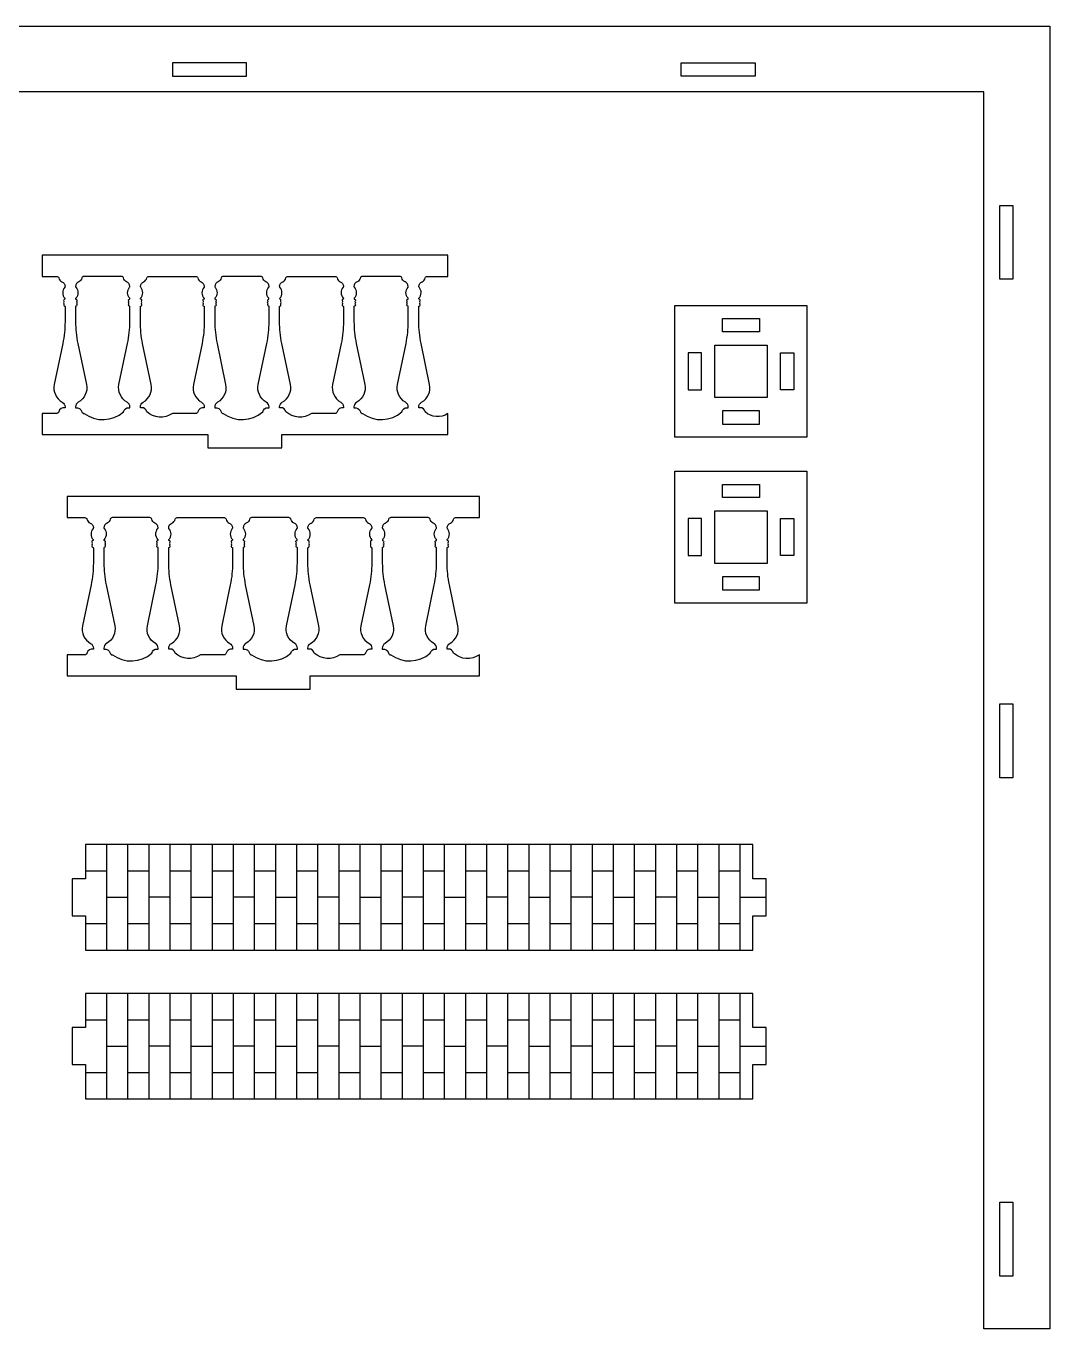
# Model space of a CAD drawing. Extents: x 9591 to 9820, y 1050 to 1177.
# Drawn here: x 9684.44 to 9703.84, y 1120.48 to 1145.18 of the extents above; entities that cross this region are included whole.
import ezdxf

# ---------------------------------------------------------------- set-up
doc = ezdxf.new("R2010")
doc.units = 0
doc.header["$MEASUREMENT"] = 0
doc.layers.add('LAYER_1', color=18, linetype='CONTINUOUS')

msp = doc.modelspace()

# ---------------------------------------------------------------- linework, layer by layer
at = {"layer": 'LAYER_1'}
for points in [[(9651.843, 1143.931), (9651.843, 1120.481), (9650.593, 1120.481), (9650.593, 1145.181), (9703.843, 1145.181), (9703.843, 1120.481), (9702.593, 1120.481), (9702.593, 1143.931)], [(9687.218, 1144.231), (9688.618, 1144.231), (9688.618, 1144.481), (9687.218, 1144.481)], [(9698.256, 1144.231), (9696.856, 1144.231), (9696.856, 1144.481), (9698.256, 1144.481)], [(9702.893, 1140.381), (9702.893, 1141.781), (9703.143, 1141.781), (9703.143, 1140.381)], [(9697.638, 1139.886), (9699.238, 1139.886), (9699.238, 1137.386), (9696.738, 1137.386), (9696.738, 1139.886)], [(9697.638, 1139.636), (9698.338, 1139.636), (9698.338, 1139.386), (9697.638, 1139.386)], [(9696.988, 1138.286), (9697.238, 1138.286), (9697.238, 1138.986), (9696.988, 1138.986)], [(9697.491, 1139.132), (9698.485, 1139.132), (9698.485, 1138.139), (9697.491, 1138.139)], [(9698.738, 1138.986), (9698.988, 1138.986), (9698.988, 1138.286), (9698.738, 1138.286)], [(9698.338, 1137.886), (9697.638, 1137.886), (9697.638, 1137.636), (9698.338, 1137.636)], [(9697.638, 1136.742), (9699.238, 1136.742), (9699.238, 1134.242), (9696.738, 1134.242), (9696.738, 1136.742)], [(9697.638, 1136.492), (9698.338, 1136.492), (9698.338, 1136.242), (9697.638, 1136.242)], [(9697.491, 1135.988), (9698.485, 1135.988), (9698.485, 1134.995), (9697.491, 1134.995)], [(9696.988, 1135.142), (9697.238, 1135.142), (9697.238, 1135.842), (9696.988, 1135.842)], [(9698.738, 1135.842), (9698.988, 1135.842), (9698.988, 1135.142), (9698.738, 1135.142)], [(9698.338, 1134.742), (9697.638, 1134.742), (9697.638, 1134.492), (9698.338, 1134.492)], [(9702.893, 1130.931), (9702.893, 1132.331), (9703.143, 1132.331), (9703.143, 1130.931)], [(9698.216, 1129.664), (9685.566, 1129.664), (9685.566, 1129.014), (9685.316, 1129.014), (9685.316, 1128.314), (9685.566, 1128.314), (9685.566, 1127.664), (9698.216, 1127.664), (9698.216, 1128.314), (9698.466, 1128.314), (9698.466, 1129.014), (9698.216, 1129.014)], [(9698.216, 1126.843), (9685.566, 1126.843), (9685.566, 1126.193), (9685.316, 1126.193), (9685.316, 1125.493), (9685.566, 1125.493), (9685.566, 1124.843), (9698.216, 1124.843), (9698.216, 1125.493), (9698.466, 1125.493), (9698.466, 1126.193), (9698.216, 1126.193)], [(9702.893, 1121.481), (9702.893, 1122.881), (9703.143, 1122.881), (9703.143, 1121.481)]]:
    msp.add_lwpolyline(points, close=True, dxfattribs=at)
for points in [[(9684.744, 1140.436), (9685.02, 1140.436, -0.352171), (9685.059, 1140.405, 0.244569), (9685.118, 1140.334, -0.294683), (9685.179, 1140.245, -0.187098), (9685.175, 1140.231, 0.375636), (9685.176, 1140.019, -0.584261), (9685.171, 1140.003, 0.594353), (9685.159, 1139.966, -0.39765), (9685.159, 1139.952, 0.39765), (9685.159, 1139.922, -0.39765), (9685.159, 1139.908, 0.600564), (9685.171, 1139.872, -0.366837), (9685.179, 1139.862), (9685.179, 1139.576, -0.051698), (9685.137, 1139.165), (9684.974, 1138.387, 0.328849), (9685.128, 1138.05, -0.272519), (9685.179, 1137.963), (9685.179, 1137.946, 0.352171), (9685.059, 1137.868, -0.352171), (9685.02, 1137.836), (9684.744, 1137.836), (9684.744, 1137.436), (9687.888, 1137.436), (9687.888, 1137.186), (9689.288, 1137.186), (9689.288, 1137.436), (9692.433, 1137.436), (9692.433, 1137.836, -0.352171), (9692.004, 1137.868, 0.352171), (9691.907, 1137.946), (9691.883, 1137.946), (9691.883, 1137.963, -0.272519), (9691.935, 1138.05, 0.328849), (9692.089, 1138.387), (9691.926, 1139.165, -0.051698), (9691.883, 1139.576), (9691.883, 1139.862, -0.366837), (9691.892, 1139.872, 0.600564), (9691.904, 1139.908, -0.39765), (9691.904, 1139.922, 0.39765), (9691.904, 1139.952, -0.39765), (9691.904, 1139.966, 0.594353), (9691.892, 1140.003, -0.584261), (9691.887, 1140.019, 0.375636), (9691.888, 1140.231, -0.187098), (9691.884, 1140.245, -0.294683), (9691.945, 1140.334, 0.244569), (9692.004, 1140.405, -0.352171), (9692.043, 1140.436), (9692.433, 1140.436), (9692.433, 1140.836), (9684.744, 1140.836)], [(9686.248, 1140.436), (9685.539, 1140.436, 0.352171), (9685.5, 1140.405, -0.244569), (9685.441, 1140.334, 0.294683), (9685.38, 1140.245, 0.187098), (9685.384, 1140.231, -0.375636), (9685.383, 1140.019, 0.584261), (9685.388, 1140.003, -0.594353), (9685.4, 1139.966, 0.39765), (9685.4, 1139.952, -0.39765), (9685.4, 1139.922, 0.39765), (9685.4, 1139.908, -0.600564), (9685.388, 1139.872, 0.366837), (9685.379, 1139.862), (9685.379, 1139.576, 0.051698), (9685.422, 1139.165), (9685.585, 1138.387, -0.328849), (9685.431, 1138.05, 0.272519), (9685.379, 1137.963), (9685.379, 1137.946, -0.352171), (9685.5, 1137.868, 0.352171), (9685.539, 1137.836, 0.352171), (9686.287, 1137.868, -0.352171), (9686.385, 1137.946), (9686.408, 1137.946), (9686.408, 1137.963, 0.272519), (9686.356, 1138.05, -0.328849), (9686.202, 1138.387), (9686.365, 1139.165, 0.051698), (9686.408, 1139.576), (9686.408, 1139.862, 0.366837), (9686.399, 1139.872, -0.600564), (9686.387, 1139.908, 0.39765), (9686.387, 1139.922, -0.39765), (9686.387, 1139.952, 0.39765), (9686.387, 1139.966, -0.594353), (9686.399, 1140.003, 0.584261), (9686.405, 1140.019, -0.375636), (9686.403, 1140.231, 0.187098), (9686.408, 1140.245, 0.294683), (9686.346, 1140.334, -0.244569), (9686.287, 1140.405, 0.352171)], [(9687.213, 1137.836, -0.352171), (9686.728, 1137.868, 0.352171), (9686.631, 1137.946), (9686.608, 1137.946), (9686.608, 1137.963, -0.272519), (9686.659, 1138.05, 0.328849), (9686.813, 1138.387), (9686.65, 1139.165, -0.051698), (9686.608, 1139.576), (9686.608, 1139.862, -0.366837), (9686.616, 1139.872, 0.600564), (9686.628, 1139.908, -0.39765), (9686.628, 1139.922, 0.39765), (9686.628, 1139.952, -0.39765), (9686.628, 1139.966, 0.594353), (9686.616, 1140.003, -0.584261), (9686.611, 1140.019, 0.375636), (9686.613, 1140.231, -0.187098), (9686.608, 1140.245, -0.294683), (9686.669, 1140.334, 0.244569), (9686.728, 1140.405, -0.352171), (9686.767, 1140.436), (9687.658, 1140.436, -0.352171), (9687.697, 1140.405, 0.244569), (9687.756, 1140.334, -0.294683), (9687.817, 1140.245, -0.187098), (9687.813, 1140.231, 0.375636), (9687.814, 1140.019, -0.584261), (9687.809, 1140.003, 0.594353), (9687.797, 1139.966, -0.39765), (9687.797, 1139.952, 0.39765), (9687.797, 1139.922, -0.39765), (9687.797, 1139.908, 0.600564), (9687.809, 1139.872, -0.366837), (9687.817, 1139.862), (9687.817, 1139.576, -0.051698), (9687.775, 1139.165), (9687.612, 1138.387, 0.328849), (9687.766, 1138.05, -0.272519), (9687.817, 1137.963), (9687.817, 1137.946, 0.352171), (9687.697, 1137.868, -0.352171), (9687.658, 1137.836)], [(9688.886, 1140.436), (9688.177, 1140.436, 0.352171), (9688.138, 1140.405, -0.244569), (9688.079, 1140.334, 0.294683), (9688.017, 1140.245, 0.187098), (9688.022, 1140.231, -0.375636), (9688.02, 1140.019, 0.584261), (9688.026, 1140.003, -0.594353), (9688.038, 1139.966, 0.39765), (9688.038, 1139.952, -0.39765), (9688.038, 1139.922, 0.39765), (9688.038, 1139.908, -0.600564), (9688.026, 1139.872, 0.366837), (9688.017, 1139.862), (9688.017, 1139.576, 0.051698), (9688.06, 1139.165), (9688.223, 1138.387, -0.328849), (9688.069, 1138.05, 0.272519), (9688.017, 1137.963), (9688.017, 1137.946, -0.352171), (9688.138, 1137.868, 0.352171), (9688.177, 1137.836, 0.352171), (9688.925, 1137.868, -0.352171), (9689.023, 1137.946), (9689.046, 1137.946), (9689.046, 1137.963, 0.272519), (9688.994, 1138.05, -0.328849), (9688.84, 1138.387), (9689.003, 1139.165, 0.051698), (9689.046, 1139.576), (9689.046, 1139.862, 0.366837), (9689.037, 1139.872, -0.600564), (9689.025, 1139.908, 0.39765), (9689.025, 1139.922, -0.39765), (9689.025, 1139.952, 0.39765), (9689.025, 1139.966, -0.594353), (9689.037, 1140.003, 0.584261), (9689.042, 1140.019, -0.375636), (9689.041, 1140.231, 0.187098), (9689.046, 1140.245, 0.294683), (9688.984, 1140.334, -0.244569), (9688.925, 1140.405, 0.352171)], [(9689.85, 1137.836, -0.352171), (9689.366, 1137.868, 0.352171), (9689.269, 1137.946), (9689.246, 1137.946), (9689.246, 1137.963, -0.272519), (9689.297, 1138.05, 0.328849), (9689.451, 1138.387), (9689.288, 1139.165, -0.051698), (9689.246, 1139.576), (9689.246, 1139.862, -0.366837), (9689.254, 1139.872, 0.600564), (9689.266, 1139.908, -0.39765), (9689.266, 1139.922, 0.39765), (9689.266, 1139.952, -0.39765), (9689.266, 1139.966, 0.594353), (9689.254, 1140.003, -0.584261), (9689.249, 1140.019, 0.375636), (9689.25, 1140.231, -0.187098), (9689.246, 1140.245, -0.294683), (9689.307, 1140.334, 0.244569), (9689.366, 1140.405, -0.352171), (9689.405, 1140.436), (9690.296, 1140.436, -0.352171), (9690.335, 1140.405, 0.244569), (9690.394, 1140.334, -0.294683), (9690.455, 1140.245, -0.187098), (9690.45, 1140.231, 0.375636), (9690.452, 1140.019, -0.584261), (9690.447, 1140.003, 0.594353), (9690.435, 1139.966, -0.39765), (9690.435, 1139.952, 0.39765), (9690.435, 1139.922, -0.39765), (9690.435, 1139.908, 0.600564), (9690.447, 1139.872, -0.366837), (9690.455, 1139.862), (9690.455, 1139.576, -0.051698), (9690.413, 1139.165), (9690.25, 1138.387, 0.328849), (9690.404, 1138.05, -0.272519), (9690.455, 1137.963), (9690.455, 1137.946, 0.352171), (9690.335, 1137.868, -0.352171), (9690.296, 1137.836)], [(9691.524, 1140.436), (9690.815, 1140.436, 0.352171), (9690.776, 1140.405, -0.244569), (9690.717, 1140.334, 0.294683), (9690.655, 1140.245, 0.187098), (9690.66, 1140.231, -0.375636), (9690.658, 1140.019, 0.584261), (9690.664, 1140.003, -0.594353), (9690.676, 1139.966, 0.39765), (9690.676, 1139.952, -0.39765), (9690.676, 1139.922, 0.39765), (9690.676, 1139.908, -0.600564), (9690.664, 1139.872, 0.366837), (9690.655, 1139.862), (9690.655, 1139.576, 0.051698), (9690.698, 1139.165), (9690.861, 1138.387, -0.328849), (9690.707, 1138.05, 0.272519), (9690.655, 1137.963), (9690.655, 1137.946, -0.352171), (9690.776, 1137.868, 0.352171), (9690.815, 1137.836, 0.352171), (9691.563, 1137.868, -0.352171), (9691.66, 1137.946), (9691.683, 1137.946), (9691.683, 1137.963, 0.272519), (9691.632, 1138.05, -0.328849), (9691.478, 1138.387), (9691.641, 1139.165, 0.051698), (9691.683, 1139.576), (9691.683, 1139.862, 0.366837), (9691.675, 1139.872, -0.600564), (9691.663, 1139.908, 0.39765), (9691.663, 1139.922, -0.39765), (9691.663, 1139.952, 0.39765), (9691.663, 1139.966, -0.594353), (9691.675, 1140.003, 0.584261), (9691.68, 1140.019, -0.375636), (9691.679, 1140.231, 0.187098), (9691.683, 1140.245, 0.294683), (9691.622, 1140.334, -0.244569), (9691.563, 1140.405, 0.352171)], [(9685.218, 1135.861), (9685.556, 1135.861, -0.352171), (9685.595, 1135.83, 0.244569), (9685.654, 1135.759, -0.294683), (9685.716, 1135.67, -0.187098), (9685.711, 1135.656, 0.375636), (9685.713, 1135.444, -0.584261), (9685.707, 1135.428, 0.594353), (9685.695, 1135.391, -0.39765), (9685.695, 1135.377, 0.39765), (9685.695, 1135.347, -0.39765), (9685.695, 1135.334, 0.600564), (9685.708, 1135.297, -0.366837), (9685.716, 1135.287), (9685.716, 1135.001, -0.051698), (9685.673, 1134.59), (9685.51, 1133.813, 0.328849), (9685.664, 1133.476, -0.272519), (9685.716, 1133.388), (9685.716, 1133.371, 0.352171), (9685.595, 1133.293, -0.352171), (9685.556, 1133.261), (9685.218, 1133.261), (9685.218, 1132.861), (9688.425, 1132.861), (9688.425, 1132.611), (9689.825, 1132.611), (9689.825, 1132.861), (9693.032, 1132.861), (9693.032, 1133.261, -0.352171), (9692.541, 1133.293, 0.352171), (9692.443, 1133.371), (9692.42, 1133.371), (9692.42, 1133.388, -0.272519), (9692.471, 1133.476, 0.328849), (9692.625, 1133.813), (9692.462, 1134.59, -0.051698), (9692.42, 1135.001), (9692.42, 1135.287, -0.366837), (9692.428, 1135.297, 0.600564), (9692.441, 1135.334, -0.39765), (9692.441, 1135.347, 0.39765), (9692.441, 1135.377, -0.39765), (9692.441, 1135.391, 0.594353), (9692.429, 1135.428, -0.584261), (9692.423, 1135.444, 0.375636), (9692.425, 1135.656, -0.187098), (9692.42, 1135.67, -0.294683), (9692.481, 1135.759, 0.244569), (9692.541, 1135.83, -0.352171), (9692.58, 1135.861), (9693.032, 1135.861), (9693.032, 1136.261), (9685.218, 1136.261)], [(9686.784, 1135.861), (9686.076, 1135.861, 0.352171), (9686.037, 1135.83, -0.244569), (9685.977, 1135.759, 0.294683), (9685.916, 1135.67, 0.187098), (9685.921, 1135.656, -0.375636), (9685.919, 1135.444, 0.584261), (9685.925, 1135.428, -0.594353), (9685.937, 1135.391, 0.39765), (9685.937, 1135.377, -0.39765), (9685.937, 1135.347, 0.39765), (9685.937, 1135.334, -0.600564), (9685.924, 1135.297, 0.366837), (9685.916, 1135.287), (9685.916, 1135.001, 0.051698), (9685.958, 1134.59), (9686.121, 1133.813, -0.328849), (9685.967, 1133.476, 0.272519), (9685.916, 1133.388), (9685.916, 1133.371, -0.352171), (9686.037, 1133.293, 0.352171), (9686.076, 1133.261, 0.352171), (9686.823, 1133.293, -0.352171), (9686.921, 1133.371), (9686.944, 1133.371), (9686.944, 1133.388, 0.272519), (9686.893, 1133.476, -0.328849), (9686.739, 1133.813), (9686.902, 1134.59, 0.051698), (9686.944, 1135.001), (9686.944, 1135.287, 0.366837), (9686.936, 1135.297, -0.600564), (9686.923, 1135.334, 0.39765), (9686.923, 1135.347, -0.39765), (9686.923, 1135.377, 0.39765), (9686.923, 1135.391, -0.594353), (9686.935, 1135.428, 0.584261), (9686.941, 1135.444, -0.375636), (9686.939, 1135.656, 0.187098), (9686.944, 1135.67, 0.294683), (9686.883, 1135.759, -0.244569), (9686.823, 1135.83, 0.352171)], [(9687.749, 1133.261, -0.352171), (9687.265, 1133.293, 0.352171), (9687.167, 1133.371), (9687.144, 1133.371), (9687.144, 1133.388, -0.272519), (9687.196, 1133.476, 0.328849), (9687.35, 1133.813), (9687.187, 1134.59, -0.051698), (9687.144, 1135.001), (9687.144, 1135.287, -0.366837), (9687.152, 1135.297, 0.600564), (9687.165, 1135.334, -0.39765), (9687.165, 1135.347, 0.39765), (9687.165, 1135.377, -0.39765), (9687.165, 1135.391, 0.594353), (9687.153, 1135.428, -0.584261), (9687.147, 1135.444, 0.375636), (9687.149, 1135.656, -0.187098), (9687.144, 1135.67, -0.294683), (9687.206, 1135.759, 0.244569), (9687.265, 1135.83, -0.352171), (9687.304, 1135.861), (9688.194, 1135.861, -0.352171), (9688.233, 1135.83, 0.244569), (9688.292, 1135.759, -0.294683), (9688.354, 1135.67, -0.187098), (9688.349, 1135.656, 0.375636), (9688.351, 1135.444, -0.584261), (9688.345, 1135.428, 0.594353), (9688.333, 1135.391, -0.39765), (9688.333, 1135.377, 0.39765), (9688.333, 1135.347, -0.39765), (9688.333, 1135.334, 0.600564), (9688.345, 1135.297, -0.366837), (9688.354, 1135.287), (9688.354, 1135.001, -0.051698), (9688.311, 1134.59), (9688.148, 1133.813, 0.328849), (9688.302, 1133.476, -0.272519), (9688.354, 1133.388), (9688.354, 1133.371, 0.352171), (9688.233, 1133.293, -0.352171), (9688.194, 1133.261)], [(9689.422, 1135.861), (9688.714, 1135.861, 0.352171), (9688.675, 1135.83, -0.244569), (9688.615, 1135.759, 0.294683), (9688.554, 1135.67, 0.187098), (9688.559, 1135.656, -0.375636), (9688.557, 1135.444, 0.584261), (9688.563, 1135.428, -0.594353), (9688.575, 1135.391, 0.39765), (9688.575, 1135.377, -0.39765), (9688.575, 1135.347, 0.39765), (9688.575, 1135.334, -0.600564), (9688.562, 1135.297, 0.366837), (9688.554, 1135.287), (9688.554, 1135.001, 0.051698), (9688.596, 1134.59), (9688.759, 1133.813, -0.328849), (9688.605, 1133.476, 0.272519), (9688.554, 1133.388), (9688.554, 1133.371, -0.352171), (9688.675, 1133.293, 0.352171), (9688.714, 1133.261, 0.352171), (9689.461, 1133.293, -0.352171), (9689.559, 1133.371), (9689.582, 1133.371), (9689.582, 1133.388, 0.272519), (9689.531, 1133.476, -0.328849), (9689.376, 1133.813), (9689.539, 1134.59, 0.051698), (9689.582, 1135.001), (9689.582, 1135.287, 0.366837), (9689.574, 1135.297, -0.600564), (9689.561, 1135.334, 0.39765), (9689.561, 1135.347, -0.39765), (9689.561, 1135.377, 0.39765), (9689.561, 1135.391, -0.594353), (9689.573, 1135.428, 0.584261), (9689.579, 1135.444, -0.375636), (9689.577, 1135.656, 0.187098), (9689.582, 1135.67, 0.294683), (9689.52, 1135.759, -0.244569), (9689.461, 1135.83, 0.352171)], [(9690.387, 1133.261, -0.352171), (9689.903, 1133.293, 0.352171), (9689.805, 1133.371), (9689.782, 1133.371), (9689.782, 1133.388, -0.272519), (9689.833, 1133.476, 0.328849), (9689.988, 1133.813), (9689.825, 1134.59, -0.051698), (9689.782, 1135.001), (9689.782, 1135.287, -0.366837), (9689.79, 1135.297, 0.600564), (9689.803, 1135.334, -0.39765), (9689.803, 1135.347, 0.39765), (9689.803, 1135.377, -0.39765), (9689.803, 1135.391, 0.594353), (9689.791, 1135.428, -0.584261), (9689.785, 1135.444, 0.375636), (9689.787, 1135.656, -0.187098), (9689.782, 1135.67, -0.294683), (9689.844, 1135.759, 0.244569), (9689.903, 1135.83, -0.352171), (9689.942, 1135.861), (9690.832, 1135.861, -0.352171), (9690.871, 1135.83, 0.244569), (9690.93, 1135.759, -0.294683), (9690.992, 1135.67, -0.187098), (9690.987, 1135.656, 0.375636), (9690.989, 1135.444, -0.584261), (9690.983, 1135.428, 0.594353), (9690.971, 1135.391, -0.39765), (9690.971, 1135.377, 0.39765), (9690.971, 1135.347, -0.39765), (9690.971, 1135.334, 0.600564), (9690.983, 1135.297, -0.366837), (9690.992, 1135.287), (9690.992, 1135.001, -0.051698), (9690.949, 1134.59), (9690.786, 1133.813, 0.328849), (9690.94, 1133.476, -0.272519), (9690.992, 1133.388), (9690.992, 1133.371, 0.352171), (9690.871, 1133.293, -0.352171), (9690.832, 1133.261)], [(9692.06, 1135.861), (9691.351, 1135.861, 0.352171), (9691.312, 1135.83, -0.244569), (9691.253, 1135.759, 0.294683), (9691.192, 1135.67, 0.187098), (9691.197, 1135.656, -0.375636), (9691.195, 1135.444, 0.584261), (9691.2, 1135.428, -0.594353), (9691.212, 1135.391, 0.39765), (9691.212, 1135.377, -0.39765), (9691.212, 1135.347, 0.39765), (9691.212, 1135.334, -0.600564), (9691.2, 1135.297, 0.366837), (9691.192, 1135.287), (9691.192, 1135.001, 0.051698), (9691.234, 1134.59), (9691.397, 1133.813, -0.328849), (9691.243, 1133.476, 0.272519), (9691.192, 1133.388), (9691.192, 1133.371, -0.352171), (9691.312, 1133.293, 0.352171), (9691.351, 1133.261, 0.352171), (9692.099, 1133.293, -0.352171), (9692.197, 1133.371), (9692.22, 1133.371), (9692.22, 1133.388, 0.272519), (9692.168, 1133.476, -0.328849), (9692.014, 1133.813), (9692.177, 1134.59, 0.051698), (9692.22, 1135.001), (9692.22, 1135.287, 0.366837), (9692.212, 1135.297, -0.600564), (9692.199, 1135.334, 0.39765), (9692.199, 1135.347, -0.39765), (9692.199, 1135.377, 0.39765), (9692.199, 1135.391, -0.594353), (9692.211, 1135.428, 0.584261), (9692.217, 1135.444, -0.375636), (9692.215, 1135.656, 0.187098), (9692.22, 1135.67, 0.294683), (9692.158, 1135.759, -0.244569), (9692.099, 1135.83, 0.352171)]]:
    msp.add_lwpolyline(points, format="xyb", close=True, dxfattribs=at)
for points in [[(9685.966, 1129.664), (9685.966, 1127.664)], [(9686.366, 1129.664), (9686.366, 1127.664)], [(9686.766, 1129.664), (9686.766, 1127.664)], [(9687.166, 1129.664), (9687.166, 1127.664)], [(9687.566, 1129.664), (9687.566, 1127.664)], [(9687.966, 1129.664), (9687.966, 1127.664)], [(9688.366, 1129.664), (9688.366, 1127.664)], [(9688.766, 1129.664), (9688.766, 1127.664)], [(9689.166, 1129.664), (9689.166, 1127.664)], [(9689.566, 1129.664), (9689.566, 1127.664)], [(9689.966, 1129.664), (9689.966, 1127.664)], [(9690.366, 1129.664), (9690.366, 1127.664)], [(9690.766, 1129.664), (9690.766, 1127.664)], [(9691.166, 1129.664), (9691.166, 1127.664)], [(9691.566, 1129.664), (9691.566, 1127.664)], [(9691.966, 1129.664), (9691.966, 1127.664)], [(9692.366, 1129.664), (9692.366, 1127.664)], [(9692.766, 1129.664), (9692.766, 1127.664)], [(9693.166, 1129.664), (9693.166, 1127.664)], [(9693.566, 1129.664), (9693.566, 1127.664)], [(9693.966, 1129.664), (9693.966, 1127.664)], [(9694.366, 1129.664), (9694.366, 1127.664)], [(9694.766, 1129.664), (9694.766, 1127.664)], [(9695.166, 1129.664), (9695.166, 1127.664)], [(9695.566, 1129.664), (9695.566, 1127.664)], [(9695.966, 1129.664), (9695.966, 1127.664)], [(9696.366, 1129.664), (9696.366, 1127.664)], [(9696.766, 1129.664), (9696.766, 1127.664)], [(9697.166, 1129.664), (9697.166, 1127.664)], [(9697.566, 1129.664), (9697.566, 1127.664)], [(9697.966, 1129.664), (9697.966, 1127.664)], [(9685.566, 1129.164), (9685.966, 1129.164)], [(9686.366, 1129.164), (9686.766, 1129.164)], [(9687.166, 1129.164), (9687.566, 1129.164)], [(9687.966, 1129.164), (9688.366, 1129.164)], [(9688.766, 1129.164), (9689.166, 1129.164)], [(9689.566, 1129.164), (9689.966, 1129.164)], [(9690.366, 1129.164), (9690.766, 1129.164)], [(9691.166, 1129.164), (9691.566, 1129.164)], [(9691.966, 1129.164), (9692.366, 1129.164)], [(9692.766, 1129.164), (9693.166, 1129.164)], [(9693.566, 1129.164), (9693.966, 1129.164)], [(9694.366, 1129.164), (9694.766, 1129.164)], [(9695.166, 1129.164), (9695.566, 1129.164)], [(9695.966, 1129.164), (9696.366, 1129.164)], [(9696.766, 1129.164), (9697.166, 1129.164)], [(9697.566, 1129.164), (9697.966, 1129.164)], [(9685.966, 1128.664), (9686.366, 1128.664)], [(9687.166, 1128.664), (9686.766, 1128.664)], [(9687.566, 1128.664), (9687.966, 1128.664)], [(9688.766, 1128.664), (9688.366, 1128.664)], [(9689.166, 1128.664), (9689.566, 1128.664)], [(9690.366, 1128.664), (9689.966, 1128.664)], [(9690.766, 1128.664), (9691.166, 1128.664)], [(9691.966, 1128.664), (9691.566, 1128.664)], [(9692.366, 1128.664), (9692.766, 1128.664)], [(9693.566, 1128.664), (9693.166, 1128.664)], [(9693.966, 1128.664), (9694.366, 1128.664)], [(9695.166, 1128.664), (9694.766, 1128.664)], [(9695.566, 1128.664), (9695.966, 1128.664)], [(9696.766, 1128.664), (9696.366, 1128.664)], [(9697.166, 1128.664), (9697.566, 1128.664)], [(9697.966, 1128.664), (9698.466, 1128.664)], [(9685.566, 1128.164), (9685.966, 1128.164)], [(9686.366, 1128.164), (9686.766, 1128.164)], [(9687.166, 1128.164), (9687.566, 1128.164)], [(9687.966, 1128.164), (9688.366, 1128.164)], [(9688.766, 1128.164), (9689.166, 1128.164)], [(9689.566, 1128.164), (9689.966, 1128.164)], [(9690.366, 1128.164), (9690.766, 1128.164)], [(9691.166, 1128.164), (9691.566, 1128.164)], [(9691.966, 1128.164), (9692.366, 1128.164)], [(9692.766, 1128.164), (9693.166, 1128.164)], [(9693.566, 1128.164), (9693.966, 1128.164)], [(9694.366, 1128.164), (9694.766, 1128.164)], [(9695.166, 1128.164), (9695.566, 1128.164)], [(9695.966, 1128.164), (9696.366, 1128.164)], [(9696.766, 1128.164), (9697.166, 1128.164)], [(9697.566, 1128.164), (9697.966, 1128.164)], [(9685.966, 1126.843), (9685.966, 1124.843)], [(9686.366, 1126.843), (9686.366, 1124.843)], [(9686.766, 1126.843), (9686.766, 1124.843)], [(9687.166, 1126.843), (9687.166, 1124.843)], [(9687.566, 1126.843), (9687.566, 1124.843)], [(9687.966, 1126.843), (9687.966, 1124.843)], [(9688.366, 1126.843), (9688.366, 1124.843)], [(9688.766, 1126.843), (9688.766, 1124.843)], [(9689.166, 1126.843), (9689.166, 1124.843)], [(9689.566, 1126.843), (9689.566, 1124.843)], [(9689.966, 1126.843), (9689.966, 1124.843)], [(9690.366, 1126.843), (9690.366, 1124.843)], [(9690.766, 1126.843), (9690.766, 1124.843)], [(9691.166, 1126.843), (9691.166, 1124.843)], [(9691.566, 1126.843), (9691.566, 1124.843)], [(9691.966, 1126.843), (9691.966, 1124.843)], [(9692.366, 1126.843), (9692.366, 1124.843)], [(9692.766, 1126.843), (9692.766, 1124.843)], [(9693.166, 1126.843), (9693.166, 1124.843)], [(9693.566, 1126.843), (9693.566, 1124.843)], [(9693.966, 1126.843), (9693.966, 1124.843)], [(9694.366, 1126.843), (9694.366, 1124.843)], [(9694.766, 1126.843), (9694.766, 1124.843)], [(9695.166, 1126.843), (9695.166, 1124.843)], [(9695.566, 1126.843), (9695.566, 1124.843)], [(9695.966, 1126.843), (9695.966, 1124.843)], [(9696.366, 1126.843), (9696.366, 1124.843)], [(9696.766, 1126.843), (9696.766, 1124.843)], [(9697.166, 1126.843), (9697.166, 1124.843)], [(9697.566, 1126.843), (9697.566, 1124.843)], [(9697.966, 1126.843), (9697.966, 1124.843)], [(9685.566, 1126.343), (9685.966, 1126.343)], [(9686.366, 1126.343), (9686.766, 1126.343)], [(9687.166, 1126.343), (9687.566, 1126.343)], [(9687.966, 1126.343), (9688.366, 1126.343)], [(9688.766, 1126.343), (9689.166, 1126.343)], [(9689.566, 1126.343), (9689.966, 1126.343)], [(9690.366, 1126.343), (9690.766, 1126.343)], [(9691.166, 1126.343), (9691.566, 1126.343)], [(9691.966, 1126.343), (9692.366, 1126.343)], [(9692.766, 1126.343), (9693.166, 1126.343)], [(9693.566, 1126.343), (9693.966, 1126.343)], [(9694.366, 1126.343), (9694.766, 1126.343)], [(9695.166, 1126.343), (9695.566, 1126.343)], [(9695.966, 1126.343), (9696.366, 1126.343)], [(9696.766, 1126.343), (9697.166, 1126.343)], [(9697.566, 1126.343), (9697.966, 1126.343)], [(9685.966, 1125.843), (9686.366, 1125.843)], [(9687.166, 1125.843), (9686.766, 1125.843)], [(9687.566, 1125.843), (9687.966, 1125.843)], [(9688.766, 1125.843), (9688.366, 1125.843)], [(9689.166, 1125.843), (9689.566, 1125.843)], [(9690.366, 1125.843), (9689.966, 1125.843)], [(9690.766, 1125.843), (9691.166, 1125.843)], [(9691.966, 1125.843), (9691.566, 1125.843)], [(9692.366, 1125.843), (9692.766, 1125.843)], [(9693.566, 1125.843), (9693.166, 1125.843)], [(9693.966, 1125.843), (9694.366, 1125.843)], [(9695.166, 1125.843), (9694.766, 1125.843)], [(9695.566, 1125.843), (9695.966, 1125.843)], [(9696.766, 1125.843), (9696.366, 1125.843)], [(9697.166, 1125.843), (9697.566, 1125.843)], [(9697.966, 1125.843), (9698.466, 1125.843)], [(9685.566, 1125.343), (9685.966, 1125.343)], [(9686.366, 1125.343), (9686.766, 1125.343)], [(9687.166, 1125.343), (9687.566, 1125.343)], [(9687.966, 1125.343), (9688.366, 1125.343)], [(9688.766, 1125.343), (9689.166, 1125.343)], [(9689.566, 1125.343), (9689.966, 1125.343)], [(9690.366, 1125.343), (9690.766, 1125.343)], [(9691.166, 1125.343), (9691.566, 1125.343)], [(9691.966, 1125.343), (9692.366, 1125.343)], [(9692.766, 1125.343), (9693.166, 1125.343)], [(9693.566, 1125.343), (9693.966, 1125.343)], [(9694.366, 1125.343), (9694.766, 1125.343)], [(9695.166, 1125.343), (9695.566, 1125.343)], [(9695.966, 1125.343), (9696.366, 1125.343)], [(9696.766, 1125.343), (9697.166, 1125.343)], [(9697.566, 1125.343), (9697.966, 1125.343)]]:
    msp.add_lwpolyline(points, dxfattribs=at)

doc.saveas('drawing.dxf')
